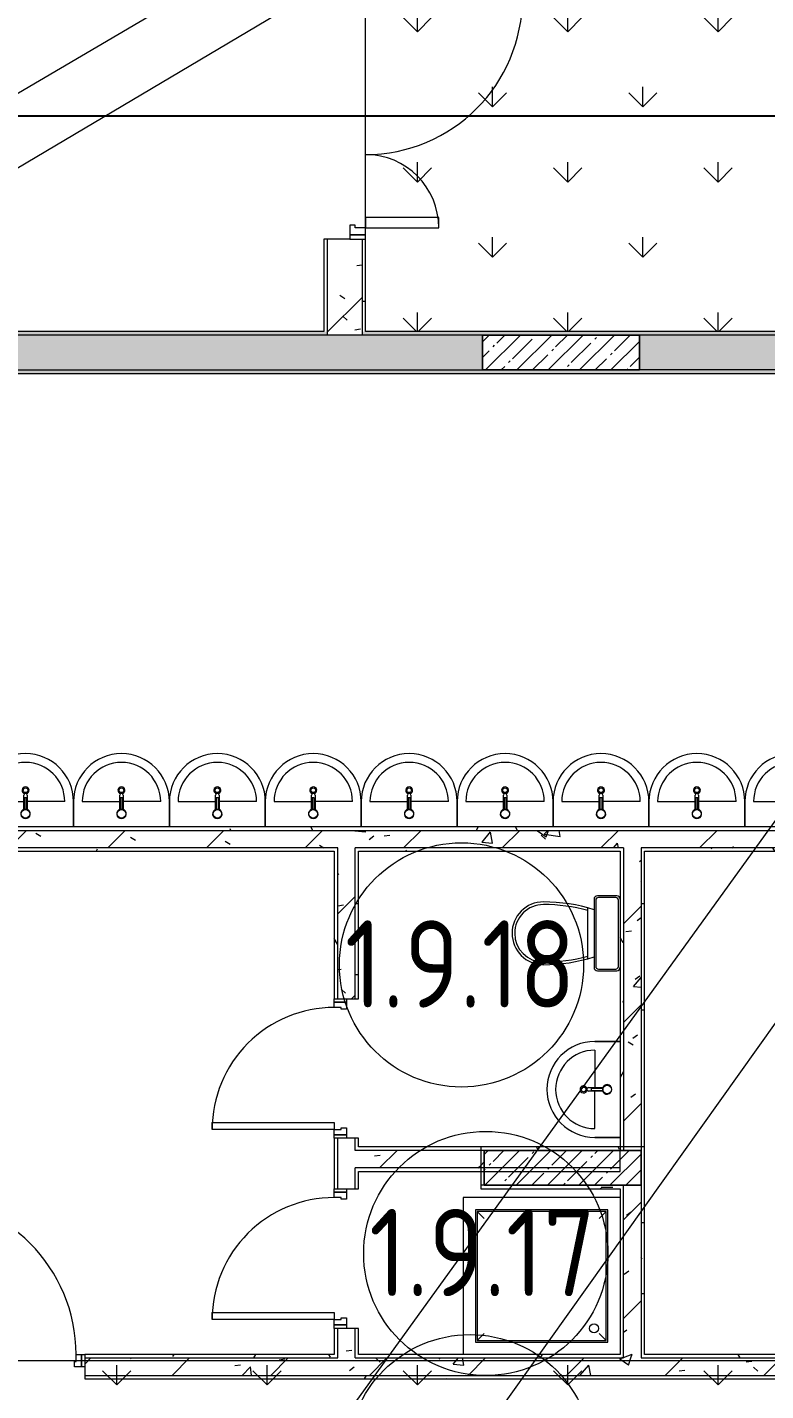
# Model space of a CAD drawing. Header units: millimetres. Extents: x -500089 to 1469082, y -290736 to 166440.
# Drawn here: x 1214633 to 1218868, y -61123 to -53306 of the extents above; entities that cross this region are included whole.
import ezdxf

# ---------------------------------------------------------------- set-up
doc = ezdxf.new("R2010")
doc.units = ezdxf.units.MM
for name, color, linetype, lineweight in [('Двери', 7, 'Continuous', 0), ('Марки помещений', 7, 'Continuous', 0), ('Несущие колонны', 7, 'Continuous', 0), ('Сантехника', 7, 'Continuous', 0), ('Стены несущие', 7, 'Continuous', 0), ('Стены отделка', 7, 'Continuous', 0), ('Стены штриховка', 7, 'Continuous', 0), ('экспертиза ДУ пояснения', 6, 'Continuous', 0), ('экспертиза условные обозначения', 1, 'Continuous', 0)]:
    doc.layers.add(name, color=color, linetype=linetype, lineweight=lineweight)
doc.styles.add('GOST Common_1', font='', dxfattribs={"width": 0.9, "height": 700})
doc.styles.get('GOST Common_1').set_extended_font_data('GOST Common')
pattern_1 = [(0, (1111853.59, -73570.49), (812.8, 203.2), [67.056, -542.544, 67.056, -542.544, -3251.2]), (0, (1111853.59, -73570.49), (812.8, 203.2), [-1219.2, 67.056, -1152.144, 67.056, -542.544, -1422.4]), (0, (1111853.59, -73570.49), (812.8, 203.2), [-3048, 67.056, -339.344, 67.056, -948.944]), (120, (1112158.39, -73468.89), (-582.37636, 602.30545), [67.056, -542.544, 67.056, -542.544, -3251.2]), (120, (1112158.39, -73468.89), (-582.37636, 602.30545), [-1219.2, 67.056, -1152.144, 67.056, -542.544, -1422.4]), (120, (1112158.39, -73468.89), (-582.37636, 602.30545), [-3048, 67.056, -339.344, 67.056, -948.944]), (240, (1112259.99, -73062.49), (-230.42364, -805.50545), [67.056, -542.544, 67.056, -542.544, -3251.2]), (240, (1112259.99, -73062.49), (-230.42364, -805.50545), [-1219.2, 67.056, -1152.144, 67.056, -542.544, -1422.4]), (240, (1112259.99, -73062.49), (-230.42364, -805.50545), [-3048, 67.056, -339.344, 67.056, -948.944])]
pattern_2 = [(45, (1111853.6, -73570.5), (-282.8427, 282.8427), [])]
pattern_3 = [(50, (1111853.6, -73570.5), (728.7365, -63.7558), [76.2, -838.2]), (355, (1111853.6, -73570.5), (-140.9716, 764.2276), [60.96, -670.56]), (100.451, (1111914.3, -73575.8), (587.77, 700.4668), [64.76, -712.36]), (46.184, (1111853.6, -73367.3), (1084.316, -168.171), [114.3, -1257.3]), (96.636, (1111943.9, -73381.3), (949.61, 989.71), [97.14, -1068.54]), (351.184, (1111853.6, -73367.3), (949.62, 989.701), [91.44, -1005.84]), (21, (1111955.2, -73418.1), (606.458, -409.0606), [76.2, -838.2]), (326, (1111955.2, -73418.1), (247.2083, 736.753), [60.96, -670.56]), (71.451, (1112005.7, -73452.2), (853.6683, 327.6855), [64.76, -712.36]), (37.5, (1111853.59, -73570.5), (12.3547, 338.2201), [33.528, -628.904, 33.528, -647.192, -673.1]), (37.5, (1111853.59, -73570.5), (12.3547, 338.2201), [-1343.152, 33.528, -639.572]), (7.5, (1111853.6, -73570.5), (267.2789, 400.7221), [33.528, -354.584, 33.528, -613.664, -256.54]), (7.5, (1111853.6, -73570.5), (267.2789, 400.7221), [-1035.304, 33.528, -223.012]), (327.5, (1111627.02, -73570.5), (542.3633, -22.91534), [33.528, -220.472, 33.528, -758.952, -1051.56]), (327.5, (1111627.02, -73570.5), (542.3633, -22.91534), [-1046.48, 33.528, -1018.032]), (317.5, (1111525.4, -73570.5), (592.517, 101.7071), [33.528, -296.672, 33.528, -492.76, -746.76]), (317.5, (1111525.4, -73570.5), (592.517, 101.7071), [-856.488, 33.528, -713.232])]
pattern_4 = [(45, (1111853.59, -73570.49), (-89.80256, 89.80256), []), (45, (1111943.39, -73570.49), (-89.80256, 89.80256), [158.75, -31.75, 13.411, -18.339])]
pattern_5 = [(90, (1077209.23, -303341.8), (-431.0523, 431.0523), [114.3, -747.8046]), (45, (1077209.2, -303341.8), (-431.0523, 431.0523), [114.3, -495.3]), (135, (1077209.2, -303341.8), (-431.0523, -431.0523), [114.3, -495.3])]

# ---------------------------------------------------------------- blocks, each defined once
blk = doc.blocks.new('ASVP_ДверьСтальная_2 полотна - Внутренняя 1320х2000h_полотна_ Г Пр _1200 в чистоте_-4240588-З Этаж 01')
at = {"layer": 'Двери', "lineweight": 18}
for p, q in [((-660, 1020), (-600, 1020)), ((-660, 120), (-660, 1020)), ((-600, 1020), (-600, 120)), ((660, 540), (600, 540)), ((600, 540), (600, 120)), ((660, 120), (660, 540)), ((-725, 120), (-700, 120)), ((-725, 30), (-725, 120)), ((-700, 120), (-660, 120)), ((-700, 30), (-700, 120)), ((-700, 120), (-700, 30)), ((-600, 120), (-660, 120)), ((-660, 120), (-660, 60)), ((600, 120), (660, 120)), ((700, 120), (660, 120)), ((660, 120), (660, 60)), ((700, 30), (700, 120)), ((725, 120), (700, 120)), ((700, 120), (700, 30)), ((725, 30), (725, 120)), ((-700, 30), (-725, 30)), ((-644, 30), (-700, 30)), ((-660, 60), (-644, 60)), ((-644, 60), (-644, 30)), ((660, 60), (644, 60)), ((644, 60), (644, 30)), ((644, 30), (700, 30)), ((700, 30), (725, 30))]:
    blk.add_line(p, q, dxfattribs=at)
at = {"layer": 'Двери'}
for centre, radius, start, end in [((-660, 120), 900, 360, 90), ((660, 120), 420, 90, 180)]:
    blk.add_arc(centre, radius, start, end, dxfattribs=at)
blk = doc.blocks.new('ASVP_2D_Раковина - Раковина 550х420-3413900-З Этаж 01')
at = {"layer": 'Сантехника'}
for p, q in [((-119.1, 170.6), (-119.1, 251.9)), ((-115.1, 236), (-115.1, 169.6)), ((-103.1, 236), (-115.1, 236)), ((-103.1, 169.6), (-103.1, 236)), ((-99.1, 251.9), (-99.1, 170.6)), ((-384.1, 215), (-384.1, 70)), ((-384.1, 70), (-384.1, 215)), ((-334.1, 215), (-119.1, 215)), ((115.9, 215), (-99.1, 215)), ((165.9, 70), (165.9, 215)), ((165.9, 215), (165.9, 70))]:
    blk.add_line(p, q, dxfattribs=at)
for centre, radius in [((-109.1, 280), 13.3), ((-109.1, 145), 24.5)]:
    blk.add_circle(centre, radius, dxfattribs=at)
for centre, radius, start, end in [((-109.1, 215), 275, 360, 180), ((-109.1, 215), 275, 360, 180), ((-109.1, 215), 225, 0, 180), ((-109.1, 280), 20, 284.14377, 255.85623), ((-109.1, 251.9), 10, 0, 180), ((-109.1, 145), 27.5, 102.60426, 77.39774), ((-109.1, 145), 25.3, 76.29328, 103.7089)]:
    blk.add_arc(centre, radius, start, end, dxfattribs=at)
blk = doc.blocks.new('ADSK_КолоннаЖБ_Прямоугольная - 200x900 мм-V328-З Этаж 01')
at = {"layer": 'Несущие колонны', "lineweight": 18}
for p, q in [((-450, 100), (450, 100)), ((-450, -100), (-450, 100)), ((450, 100), (450, -100)), ((450, -100), (-450, -100))]:
    blk.add_line(p, q, dxfattribs=at)
blk = doc.blocks.new('ASVP_ДверьДеревянная_1 полотно - Санузел 700х2000h_полотно_ Г Пр _650 в чистоте_-4213427-З Этаж 01')
at = {"layer": 'Двери', "lineweight": 18}
for p, q in [((-350, 770), (-310, 770)), ((-350, 70), (-350, 770)), ((-310, 770), (-310, 70)), ((-400, 70), (-380, 70)), ((-400, 0), (-400, 70)), ((-380, 0), (-400, 0)), ((-380, 70), (-350, 70)), ((-380, 0), (-380, 70)), ((-380, 70), (-380, 0)), ((-340, 0), (-380, 0)), ((-310, 70), (-350, 70)), ((-350, 70), (-350, 30)), ((-350, 30), (-340, 30)), ((-340, 30), (-340, 0)), ((340, 30), (350, 30)), ((340, 0), (340, 30)), ((380, 0), (340, 0)), ((350, 70), (380, 70)), ((350, 30), (350, 70)), ((380, 70), (380, 0)), ((380, 70), (400, 70)), ((380, 0), (380, 70)), ((400, 0), (380, 0)), ((400, 70), (400, 0))]:
    blk.add_line(p, q, dxfattribs=at)
at = {"layer": 'Двери'}
blk.add_arc((-350, 70), 700, 0, 90, dxfattribs=at)
blk = doc.blocks.new('ASVP_2D_Душевой поддон_Трап - Душевой поддон 900х900-3874417-З Этаж 01')
at = {"layer": 'Сантехника'}
for p, q in [((830, -70), (70, -70)), ((70, -70), (70, -830)), ((830, -830), (830, -70)), ((900, -900), (900, 0)), ((120, -120), (80, -80)), ((820, -80), (80, -80)), ((80, -80), (80, -820)), ((780, -120), (820, -80)), ((820, -820), (820, -80)), ((120, -780), (80, -820)), ((820, -820), (780, -780)), ((70, -830), (830, -830)), ((80, -820), (820, -820)), ((0, -900), (900, -900))]:
    blk.add_line(p, q, dxfattribs=at)
blk.add_circle((150, -150), 25, dxfattribs=at)
blk = doc.blocks.new('ASVP_2D_Унитаз_Слив - Унитаз для взрослых-3413901-З Этаж 01')
at = {"layer": 'Сантехника'}
for p, q in [((-254.8, 255), (36.7, 255)), ((-324.1, 200), (-324.1, 90)), ((-314.1, 195), (-314.1, 95)), ((85.9, 220), (-304.1, 220)), ((80.9, 210), (-299.1, 210)), ((95.9, 95), (95.9, 195)), ((105.9, 90), (105.9, 200)), ((-299.1, 80), (80.9, 80))]:
    blk.add_line(p, q, dxfattribs=at)
for centre, radius, start, end in [((-109.1, 510), 180, 90, 180), ((-109.1, 510), 165, 90, 180), ((-109.1, 510), 180, 0, 90), ((-109.1, 510), 165, 0, 90), ((676.9, 510), 966, 180, 197.47018), ((691.9, 510), 966, 180, 195.30619), ((-910.1, 510), 966, 344.69381, 0), ((-895.1, 510), 966, 342.52982, 0), ((-304.1, 200), 20, 90, 180), ((-299.1, 195), 15, 90, 180), ((80.9, 195), 15, 360, 90), ((85.9, 200), 20, 360, 90), ((-304.1, 90), 20, 180, 270), ((-299.1, 95), 15, 180, 270), ((80.9, 95), 15, 270, 0), ((85.9, 90), 20, 270, 360)]:
    blk.add_arc(centre, radius, start, end, dxfattribs=at)
blk = doc.blocks.new('ASVP_ДверьДеревянная_1 полотно - Входная_внутр_ 900х2000h_полотно_ Г Пр _850 в чистоте_-4213410-З Этаж 01')
at = {"layer": 'Двери', "lineweight": 18}
for p, q in [((-450, 970), (-410, 970)), ((-450, 70), (-450, 970)), ((-410, 970), (-410, 70)), ((-500, 70), (-480, 70)), ((-500, 0), (-500, 70)), ((-480, 0), (-500, 0)), ((-480, 70), (-450, 70)), ((-480, 0), (-480, 70)), ((-480, 70), (-480, 0)), ((-440, 0), (-480, 0)), ((-410, 70), (-450, 70)), ((-450, 70), (-450, 30)), ((-450, 30), (-440, 30)), ((-440, 30), (-440, 0)), ((440, 30), (450, 30)), ((440, 0), (440, 30)), ((480, 0), (440, 0)), ((450, 70), (480, 70)), ((450, 30), (450, 70)), ((480, 70), (480, 0)), ((480, 70), (500, 70)), ((480, 0), (480, 70)), ((500, 0), (480, 0)), ((500, 70), (500, 0))]:
    blk.add_line(p, q, dxfattribs=at)
at = {"layer": 'Двери'}
blk.add_arc((-450, 70), 900, 0, 90, dxfattribs=at)
blk = doc.blocks.new('ASVP_Марка_Помещение_ОдноЗначение - Номер-684784-З Этаж 01')
at = {"layer": 'Марки помещений'}
blk.add_circle((0, 0), 3.5, dxfattribs=at)

msp = doc.modelspace()

# ---------------------------------------------------------------- hatches: boundary and pattern name
at = {"layer": 'Несущие колонны'}
h = msp.add_hatch(dxfattribs=at)
h.set_pattern_fill('FP_35', color=256, style=0, pattern_type=2)
h.set_pattern_definition(pattern_4)
h.paths.add_polyline_path([(1217243.586, -55270.488), (1218143.586, -55270.488), (1218143.586, -55070.488), (1217243.586, -55070.488)], flags=0)
h = msp.add_hatch(dxfattribs=at)
h.set_pattern_fill('FP_35', color=256, style=0, pattern_type=2)
h.set_pattern_definition(pattern_4)
h.paths.add_polyline_path([(1217253.586, -59945.488), (1218153.586, -59945.488), (1218153.586, -59745.488), (1217253.586, -59745.488), (1217253.586, -59885.445)], flags=0)
at = {"layer": 'Стены штриховка'}
h = msp.add_hatch(dxfattribs=at)
h.set_pattern_fill('FP_174', color=256, style=0, pattern_type=2)
h.set_pattern_definition(pattern_1)
h.paths.add_polyline_path([(1216333.586, -55050.488), (1216353.586, -55050.378), (1216353.586, -54520.488), (1216333.586, -54520.488)], flags=0)
h.paths.add_polyline_path([(1216333.586, -53070.488), (1216353.586, -53070.488), (1216353.586, -52950.488), (1216333.586, -52950.488), (1216333.586, -52970.488)], flags=0)
h = msp.add_hatch(dxfattribs=at)
h.set_pattern_fill('FP_201', color=256, style=0, pattern_type=2)
h.set_pattern_definition(pattern_2)
h.paths.add_polyline_path([(1216353.586, -55070.488), (1216553.586, -55070.488), (1216553.586, -54520.488), (1216353.586, -54520.488), (1216353.586, -55050.488)], flags=0)
h = msp.add_hatch(dxfattribs=at)
h.set_pattern_fill('FP_31', color=256, style=0, pattern_type=2)
h.set_pattern_definition(pattern_3)
h.paths.add_polyline_path([(1216353.586, -55070.488), (1216553.586, -55070.488), (1216553.586, -54520.488), (1216353.586, -54520.488), (1216353.586, -55050.488)], flags=0)
h = msp.add_hatch(dxfattribs=at)
h.set_pattern_fill('FP_174', color=256, style=0, pattern_type=2)
h.set_pattern_definition(pattern_1)
h.paths.add_polyline_path([(1216553.586, -55050.488), (1216573.586, -55050.488), (1216573.586, -54520.488), (1216553.586, -54520.488), (1216553.586, -55049.891)], flags=0)
h = msp.add_hatch(dxfattribs=at)
h.set_pattern_fill('FP_31', color=256, style=0, pattern_type=2)
h.set_pattern_definition(pattern_3)
h.paths.add_polyline_path([(1212723.585, -55270.488), (1217243.586, -55270.488), (1217243.586, -55070.488), (1212703.585, -55070.488), (1212703.585, -55270.488)], flags=0)
h.paths.add_polyline_path([(1221713.586, -55270.488), (1221913.586, -55270.488), (1221913.586, -55070.488), (1221593.586, -55070.488), (1221593.586, -55270.488)], flags=0)
h.paths.add_polyline_path([(1219066.31, -55270.488), (1220143.586, -55270.488), (1220143.586, -55070.488), (1218143.586, -55070.488), (1218143.586, -55270.488)], flags=0)
h.paths.add_polyline_path([(1205722.73, -55270.488), (1206253.585, -55270.488), (1206253.585, -55070.488), (1200653.585, -55070.488), (1200653.585, -55270.488), (1201274.871, -55270.488)], flags=0)
h.paths.add_polyline_path([(1194253.585, -55270.488), (1194253.585, -55070.488), (1188653.585, -55072.754), (1188653.585, -55270.488), (1194233.585, -55270.488)], flags=0)
h.paths.add_polyline_path([(1206673.585, -55270.488), (1212303.585, -55270.084), (1212303.585, -55070.488), (1206653.585, -55070.488), (1206653.585, -55270.488)], flags=0)
h.paths.add_polyline_path([(1184703.585, -55270.488), (1188253.585, -55269.968), (1188253.585, -55070.488), (1184703.585, -55070.488)], flags=0)
h.paths.add_polyline_path([(1197910.422, -55270.488), (1200253.585, -55270.488), (1200253.585, -55070.488), (1194653.585, -55071.327), (1194653.585, -55270.488), (1196827.011, -55270.488)], flags=0)
h = msp.add_hatch(dxfattribs=at)
h.set_pattern_fill('FP_174', color=256, style=0, pattern_type=2)
h.set_pattern_definition(pattern_1)
h.paths.add_polyline_path([(1217253.586, -55070.488), (1220143.586, -55070.488), (1220143.586, -55050.488), (1216553.586, -55050.488), (1216553.586, -55070.488), (1217243.586, -55070.488)], flags=0)
h.paths.add_polyline_path([(1221913.586, -55070.488), (1221933.586, -55070.488), (1221933.586, -55050.488), (1221593.586, -55050.488), (1221593.586, -55070.488), (1221713.586, -55070.488)], flags=0)
h.paths.add_polyline_path([(1216353.586, -55070.488), (1216353.586, -55050.488), (1184723.585, -55050.488), (1184723.585, -55070.488), (1216333.586, -55070.488)], flags=0)
h = msp.add_hatch(dxfattribs=at)
h.set_pattern_fill('FP_174', color=256, style=0, pattern_type=2)
h.set_pattern_definition(pattern_1)
h.paths.add_polyline_path([(1216842.38, -55290.488), (1220143.586, -55290.488), (1220143.586, -55270.488), (1212723.585, -55270.488), (1212725.585, -55290.488), (1216353.586, -55290.488)], flags=0)
h.paths.add_polyline_path([(1221713.586, -55290.488), (1221713.586, -55270.488), (1221593.586, -55270.488), (1221593.586, -55290.488), (1221693.586, -55290.488)], flags=0)
h.paths.add_polyline_path([(1206673.585, -55290.488), (1210273.586, -55290.488), (1210271.545, -55270.488), (1206673.585, -55270.488)], flags=0)
h.paths.add_polyline_path([(1205722.73, -55290.488), (1206233.585, -55290.488), (1206233.585, -55270.488), (1200673.585, -55270.488), (1200673.585, -55290.488), (1201274.871, -55290.488)], flags=0)
h.paths.add_polyline_path([(1211060.586, -55290.488), (1211173.586, -55290.488), (1211173.586, -55270.488), (1210373.586, -55270.488), (1210373.586, -55290.488), (1210393.586, -55290.488)], flags=0)
h.paths.add_polyline_path([(1211273.586, -55290.488), (1212283.585, -55290.488), (1212283.585, -55270.488), (1211273.586, -55270.488)], flags=0)
h.paths.add_polyline_path([(1194673.585, -55290.488), (1200233.585, -55290.488), (1200233.585, -55270.488), (1194673.585, -55270.488)], flags=0)
h.paths.add_polyline_path([(1194233.585, -55290.488), (1194233.585, -55270.488), (1188673.585, -55270.488), (1188675.585, -55290.488), (1192379.151, -55290.488)], flags=0)
h.paths.add_polyline_path([(1188233.585, -55290.488), (1188233.585, -55270.488), (1187443.585, -55270.488), (1187443.585, -55290.488), (1187931.291, -55290.488)], flags=0)
h.paths.add_polyline_path([(1187323.585, -55290.488), (1187343.585, -55290.488), (1187343.585, -55270.488), (1184703.585, -55270.488), (1184703.585, -55290.488), (1185707.361, -55290.488)], flags=0)
h = msp.add_hatch(dxfattribs=at)
h.set_pattern_fill('FP_201', color=256, style=0, pattern_type=2)
h.set_pattern_definition(pattern_2)
h.paths.add_polyline_path([(1216842.38, -58010.488), (1221713.586, -58010.374), (1221713.586, -57910.488), (1210373.586, -57910.488), (1210373.586, -58010.488), (1216513.586, -58010.488)], flags=0)
h = msp.add_hatch(dxfattribs=at)
h.set_pattern_fill('FP_31', color=256, style=0, pattern_type=2)
h.set_pattern_definition(pattern_3)
h.paths.add_polyline_path([(1216842.38, -58010.488), (1221713.586, -58010.374), (1221713.586, -57910.488), (1210373.586, -57910.488), (1210373.586, -58010.488), (1216513.586, -58010.488)], flags=0)
h = msp.add_hatch(dxfattribs=at)
h.set_pattern_fill('FP_174', color=256, style=0, pattern_type=2)
h.set_pattern_definition(pattern_1)
h.paths.add_polyline_path([(1216842.38, -57910.488), (1221693.586, -57910.488), (1221693.586, -57890.488), (1210393.586, -57890.488), (1210393.586, -57910.488), (1216513.586, -57910.488)], flags=0)
h = msp.add_hatch(dxfattribs=at)
h.set_pattern_fill('FP_174', color=256, style=0, pattern_type=2)
h.set_pattern_definition(pattern_1)
h.paths.add_polyline_path([(1216842.38, -58030.488), (1218053.586, -58030.488), (1218053.586, -58010.488), (1216513.586, -58010.488), (1216513.586, -58030.488), (1216533.586, -58030.488)], flags=0)
h.paths.add_polyline_path([(1212394.52, -58030.488), (1216413.586, -58030.488), (1216413.586, -58010.488), (1210393.586, -58010.488), (1210393.586, -58030.488)], flags=0)
h.paths.add_polyline_path([(1221693.586, -58030.488), (1221693.586, -58010.488), (1218153.586, -58010.488), (1218153.586, -58030.488), (1221290.221, -58030.488)], flags=0)
h = msp.add_hatch(dxfattribs=at)
h.set_pattern_fill('FP_174', color=256, style=0, pattern_type=2)
h.set_pattern_definition(pattern_1)
h.paths.add_polyline_path([(1216393.586, -60915.488), (1216413.586, -60915.488), (1216413.586, -60765.488), (1216393.586, -60765.488)], flags=0)
h.paths.add_polyline_path([(1216393.586, -59965.488), (1216413.586, -59965.488), (1216413.586, -59675.488), (1216393.586, -59675.488), (1216393.586, -59885.445)], flags=0)
h.paths.add_polyline_path([(1216413.586, -58875.488), (1216413.586, -58030.488), (1216393.586, -58030.488), (1216393.586, -58875.488)], flags=0)
h = msp.add_hatch(dxfattribs=at)
h.set_pattern_fill('FP_201', color=256, style=0, pattern_type=2)
h.set_pattern_definition(pattern_2)
h.paths.add_polyline_path([(1216413.586, -60935.488), (1216513.586, -60935.488), (1216513.586, -60765.488), (1216413.586, -60765.488), (1216413.586, -60915.488)], flags=0)
h.paths.add_polyline_path([(1216513.586, -59965.488), (1216513.586, -59675.488), (1216413.586, -59675.488), (1216413.586, -59965.488), (1216463.586, -59965.488)], flags=0)
h.paths.add_polyline_path([(1216463.586, -58875.488), (1216513.586, -58875.488), (1216513.586, -58010.488), (1216413.586, -58010.488), (1216413.586, -58875.488)], flags=0)
h = msp.add_hatch(dxfattribs=at)
h.set_pattern_fill('FP_31', color=256, style=0, pattern_type=2)
h.set_pattern_definition(pattern_3)
h.paths.add_polyline_path([(1216413.586, -60935.488), (1216513.586, -60935.488), (1216513.586, -60765.488), (1216413.586, -60765.488), (1216413.586, -60915.488)], flags=0)
h.paths.add_polyline_path([(1216513.586, -59965.488), (1216513.586, -59675.488), (1216413.586, -59675.488), (1216413.586, -59965.488), (1216463.586, -59965.488)], flags=0)
h.paths.add_polyline_path([(1216463.586, -58875.488), (1216513.586, -58875.488), (1216513.586, -58010.488), (1216413.586, -58010.488), (1216413.586, -58875.488)], flags=0)
h = msp.add_hatch(dxfattribs=at)
h.set_pattern_fill('FP_174', color=256, style=0, pattern_type=2)
h.set_pattern_definition(pattern_1)
h.paths.add_polyline_path([(1216533.586, -60915.488), (1216533.586, -60765.488), (1216513.586, -60765.488), (1216513.586, -60915.488)], flags=0)
h.paths.add_polyline_path([(1216513.586, -59965.488), (1216533.586, -59965.488), (1216533.586, -59845.488), (1216513.586, -59845.488), (1216513.586, -59885.445)], flags=0)
h.paths.add_polyline_path([(1216533.586, -59745.488), (1216533.586, -59675.488), (1216513.586, -59675.488), (1216513.586, -59745.488)], flags=0)
h.paths.add_polyline_path([(1216533.586, -58875.488), (1216533.586, -58030.488), (1216513.586, -58030.488), (1216513.586, -58875.488)], flags=0)
h = msp.add_hatch(dxfattribs=at)
h.set_pattern_fill('FP_174', color=256, style=0, pattern_type=2)
h.set_pattern_definition(pattern_1)
h.paths.add_polyline_path([(1218053.586, -59725.488), (1218053.586, -58030.488), (1218033.586, -58030.488), (1218033.586, -59725.488)], flags=0)
h = msp.add_hatch(dxfattribs=at)
h.set_pattern_fill('FP_201', color=256, style=0, pattern_type=2)
h.set_pattern_definition(pattern_2)
h.paths.add_polyline_path([(1218053.586, -59725.488), (1218153.586, -59725.488), (1218153.586, -58010.488), (1218053.586, -58010.488), (1218053.586, -58446.7)], flags=0)
h = msp.add_hatch(dxfattribs=at)
h.set_pattern_fill('FP_31', color=256, style=0, pattern_type=2)
h.set_pattern_definition(pattern_3)
h.paths.add_polyline_path([(1218053.586, -59725.488), (1218153.586, -59725.488), (1218153.586, -58010.488), (1218053.586, -58010.488), (1218053.586, -58446.7)], flags=0)
h = msp.add_hatch(dxfattribs=at)
h.set_pattern_fill('FP_174', color=256, style=0, pattern_type=2)
h.set_pattern_definition(pattern_1)
h.paths.add_polyline_path([(1218153.586, -59725.488), (1218173.586, -59725.488), (1218173.586, -58030.488), (1218153.586, -58030.488), (1218153.586, -58446.7)], flags=0)
h = msp.add_hatch(dxfattribs=at)
h.set_pattern_fill('FP_174', color=256, style=0, pattern_type=2)
h.set_pattern_definition(pattern_1)
h.paths.add_polyline_path([(1216533.586, -59745.488), (1218033.586, -59745.488), (1218033.586, -59725.488), (1216533.586, -59725.488)], flags=0)
h = msp.add_hatch(dxfattribs=at)
h.set_pattern_fill('FP_201', color=256, style=0, pattern_type=2)
h.set_pattern_definition(pattern_2)
h.paths.add_polyline_path([(1218053.586, -60935.488), (1218153.586, -60935.488), (1218153.586, -59945.488), (1218053.586, -59945.488), (1218053.586, -60931.373)], flags=0)
h.paths.add_polyline_path([(1218144.495, -59745.488), (1218153.586, -59745.488), (1218153.586, -59725.488), (1218053.586, -59725.488), (1218053.586, -59745.488)], flags=0)
h = msp.add_hatch(dxfattribs=at)
h.set_pattern_fill('FP_31', color=256, style=0, pattern_type=2)
h.set_pattern_definition(pattern_3)
h.paths.add_polyline_path([(1218053.586, -60935.488), (1218153.586, -60935.488), (1218153.586, -59945.488), (1218053.586, -59945.488), (1218053.586, -60931.373)], flags=0)
h.paths.add_polyline_path([(1218144.495, -59745.488), (1218153.586, -59745.488), (1218153.586, -59725.488), (1218053.586, -59725.488), (1218053.586, -59745.488)], flags=0)
h = msp.add_hatch(dxfattribs=at)
h.set_pattern_fill('FP_174', color=256, style=0, pattern_type=2)
h.set_pattern_definition(pattern_1)
h.paths.add_polyline_path([(1218153.586, -60915.488), (1218173.586, -60915.488), (1218173.586, -59725.488), (1218153.586, -59725.488), (1218153.586, -59945.488)], flags=0)
h = msp.add_hatch(dxfattribs=at)
h.set_pattern_fill('FP_201', color=256, style=0, pattern_type=2)
h.set_pattern_definition(pattern_2)
h.paths.add_polyline_path([(1217233.586, -59845.488), (1217233.586, -59745.488), (1216513.586, -59745.488), (1216513.586, -59845.488), (1216842.38, -59845.488)], flags=0)
h = msp.add_hatch(dxfattribs=at)
h.set_pattern_fill('FP_31', color=256, style=0, pattern_type=2)
h.set_pattern_definition(pattern_3)
h.paths.add_polyline_path([(1217233.586, -59845.488), (1217233.586, -59745.488), (1216513.586, -59745.488), (1216513.586, -59845.488), (1216842.38, -59845.488)], flags=0)
h = msp.add_hatch(dxfattribs=at)
h.set_pattern_fill('FP_201', color=256, style=0, pattern_type=2)
h.set_pattern_definition(pattern_2)
h.paths.add_polyline_path([(1217233.586, -59945.488), (1217253.586, -59945.488), (1217253.586, -59745.488), (1217233.586, -59745.488), (1217233.586, -59885.445)], flags=0)
h = msp.add_hatch(dxfattribs=at)
h.set_pattern_fill('FP_174', color=256, style=0, pattern_type=2)
h.set_pattern_definition(pattern_1)
h.paths.add_polyline_path([(1218033.586, -59965.488), (1218033.586, -59945.488), (1217233.586, -59945.488), (1217233.586, -59965.488), (1217253.586, -59965.488)], flags=0)
h = msp.add_hatch(dxfattribs=at)
h.set_pattern_fill('FP_201', color=256, style=0, pattern_type=2)
h.set_pattern_definition(pattern_2)
h.paths.add_polyline_path([(1213963.585, -61035.488), (1213963.585, -60935.488), (1213753.585, -60935.488), (1213753.585, -61035.488), (1213773.585, -61035.488)], flags=0)
h.paths.add_polyline_path([(1221767.834, -61035.488), (1221953.586, -61034.345), (1221953.586, -60935.488), (1221583.586, -60935.488), (1221583.586, -61035.488)], flags=0)
h.paths.add_polyline_path([(1214963.585, -61035.488), (1220583.586, -61035.488), (1220583.586, -60935.488), (1214963.585, -60935.488), (1214963.585, -61015.209)], flags=0)
h = msp.add_hatch(dxfattribs=at)
h.set_pattern_fill('FP_31', color=256, style=0, pattern_type=2)
h.set_pattern_definition(pattern_3)
h.paths.add_polyline_path([(1213963.585, -61035.488), (1213963.585, -60935.488), (1213753.585, -60935.488), (1213753.585, -61035.488), (1213773.585, -61035.488)], flags=0)
h.paths.add_polyline_path([(1221767.834, -61035.488), (1221953.586, -61034.345), (1221953.586, -60935.488), (1221583.586, -60935.488), (1221583.586, -61035.488)], flags=0)
h.paths.add_polyline_path([(1214963.585, -61035.488), (1220583.586, -61035.488), (1220583.586, -60935.488), (1214963.585, -60935.488), (1214963.585, -61015.209)], flags=0)
h = msp.add_hatch(dxfattribs=at)
h.set_pattern_fill('FP_174', color=256, style=0, pattern_type=2)
h.set_pattern_definition(pattern_1)
h.paths.add_polyline_path([(1221583.586, -60935.488), (1221933.586, -60935.488), (1221933.586, -60915.488), (1221583.586, -60915.488)], flags=0)
h.paths.add_polyline_path([(1213773.585, -60935.488), (1213963.585, -60935.488), (1213963.585, -60915.488), (1213773.585, -60915.488)], flags=0)
h.paths.add_polyline_path([(1216413.586, -60935.488), (1216413.586, -60915.488), (1214963.585, -60915.488), (1214963.585, -60935.488), (1216393.586, -60935.488)], flags=0)
h.paths.add_polyline_path([(1220583.586, -60935.488), (1220583.586, -60915.488), (1218153.586, -60915.488), (1218155.648, -60935.488), (1219391.637, -60935.488)], flags=0)
h.paths.add_polyline_path([(1216513.586, -60935.488), (1218053.586, -60935.488), (1218053.586, -60915.488), (1216513.586, -60915.488)], flags=0)
h = msp.add_hatch(dxfattribs=at)
h.set_pattern_fill('FP_174', color=256, style=0, pattern_type=2)
h.set_pattern_definition(pattern_1)
h.paths.add_polyline_path([(1221583.586, -61055.488), (1221933.586, -61055.488), (1221933.586, -61035.488), (1221583.586, -61035.488)], flags=0)
h.paths.add_polyline_path([(1213963.585, -61055.488), (1213963.585, -61035.488), (1213773.585, -61035.488), (1213773.585, -61055.488)], flags=0)
h.paths.add_polyline_path([(1216513.586, -61055.488), (1220583.586, -61055.488), (1220583.586, -61035.488), (1214963.585, -61035.488), (1214963.585, -61055.488), (1216413.586, -61055.488)], flags=0)
at = {"layer": 'экспертиза условные обозначения'}
h = msp.add_hatch(dxfattribs=at)
h.set_pattern_fill('GRASS', color=6, scale=24)
h.set_pattern_definition(pattern_5)
h.paths.add_polyline_path([(1216573.586, -55050.488), (1216573.586, -53090.488), (1222173.586, -53090.488), (1222173.586, -50670.488), (1229303.585, -50670.488), (1229303.585, -52950.488), (1228603.586, -52950.488), (1228603.586, -53090.488), (1230893.585, -53090.488), (1242953.585, -53090.488), (1242933.585, -57120.488), (1237273.585, -57100.488), (1224273.586, -57100.488), (1224273.586, -55050.488)])
h = msp.add_hatch(dxfattribs=at)
h.set_pattern_fill('GRASS', color=3, scale=24)
h.set_pattern_definition(pattern_5)
h.paths.add_polyline_path([(1208243.586, -68840.488), (1208243.586, -67630.488), (1213863.585, -67630.488), (1213863.585, -60950.488), (1221933.586, -60950.488), (1221933.586, -66560.488), (1220723.586, -66614.523), (1220723.586, -62160.488), (1215073.585, -62160.488), (1215073.585, -67630.488), (1216983.586, -67630.488), (1216983.586, -69315.488), (1220833.586, -69315.488), (1220833.586, -70525.488), (1215723.586, -70525.488), (1215723.586, -68840.488)])

# ---------------------------------------------------------------- linework, layer by layer
at = {"color": 4}
msp.add_lwpolyline([(1209139.389, -53813.488), (1222945.389, -53813.488), (1222945.389, -69799.488), (1209139.389, -69799.488)], close=True, dxfattribs=at)
at = {"layer": 'Несущие колонны'}
for p, q in [((1218143.586, -55070.488), (1217243.586, -55070.488)), ((1217243.586, -55070.488), (1217243.586, -55270.488)), ((1218143.586, -55270.488), (1218143.586, -55070.488)), ((1217243.586, -55270.488), (1218143.586, -55270.488)), ((1218153.586, -59745.488), (1217253.586, -59745.488)), ((1217253.586, -59745.488), (1217253.586, -59945.488)), ((1218153.586, -59945.488), (1218153.586, -59745.488)), ((1217253.586, -59945.488), (1218153.586, -59945.488))]:
    msp.add_line(p, q, dxfattribs=at)
at = {"layer": 'Стены несущие'}
for p, q in [((1216483.586, -54520.488), (1216353.586, -54520.488)), ((1216353.586, -54520.488), (1216353.586, -55070.488)), ((1216553.586, -54520.488), (1216553.586, -55070.488)), ((1216353.586, -55070.488), (1212703.585, -55070.488)), ((1217243.586, -55070.488), (1216553.586, -55070.488)), ((1220143.586, -55070.488), (1218143.586, -55070.488)), ((1212703.585, -55270.488), (1217243.586, -55270.488)), ((1220143.586, -55270.488), (1218143.586, -55270.488)), ((1210373.586, -57910.488), (1221713.586, -57910.488)), ((1216413.586, -58010.488), (1210373.586, -58010.488)), ((1216413.586, -58875.488), (1216413.586, -58010.488)), ((1218053.586, -58010.488), (1216513.586, -58010.488)), ((1216513.586, -58875.488), (1216513.586, -58010.488)), ((1218053.586, -58010.488), (1218053.586, -59745.488)), ((1224153.586, -58010.488), (1218153.586, -58010.488)), ((1218153.586, -58010.488), (1218153.586, -60935.488)), ((1216463.586, -58875.488), (1216513.586, -58875.488)), ((1216413.586, -59965.488), (1216413.586, -59675.488)), ((1216513.586, -59675.488), (1216463.586, -59675.488)), ((1216513.586, -59745.488), (1216513.586, -59675.488)), ((1218153.586, -59725.488), (1218053.586, -59725.488)), ((1218053.586, -59745.488), (1216513.586, -59745.488)), ((1217233.586, -59745.488), (1217233.586, -59945.488)), ((1218033.586, -59845.488), (1218033.586, -59745.488)), ((1216513.586, -59965.488), (1216513.586, -59845.488)), ((1218033.586, -59845.488), (1216513.586, -59845.488)), ((1218053.586, -59945.488), (1217233.586, -59945.488)), ((1218053.586, -60935.488), (1218053.586, -59945.488)), ((1216463.586, -59965.488), (1216513.586, -59965.488)), ((1216413.586, -60935.488), (1216413.586, -60765.488)), ((1216513.586, -60765.488), (1216463.586, -60765.488)), ((1216513.586, -60935.488), (1216513.586, -60765.488)), ((1214963.585, -60935.488), (1216413.586, -60935.488)), ((1216513.586, -60935.488), (1218053.586, -60935.488)), ((1218153.586, -60935.488), (1220583.586, -60935.488)), ((1214963.585, -60985.488), (1214963.585, -61035.488)), ((1214963.585, -61035.488), (1220583.586, -61035.488))]:
    msp.add_line(p, q, dxfattribs=at)
at = {"layer": 'Стены отделка'}
for p, q in [((1216353.586, -54520.488), (1216333.586, -54520.488)), ((1216333.586, -54520.488), (1216333.586, -55050.488)), ((1216573.586, -55050.488), (1216573.586, -54520.488)), ((1216333.586, -55050.488), (1184723.585, -55050.488)), ((1220143.586, -55050.488), (1216573.586, -55050.488)), ((1212723.585, -55290.488), (1220143.586, -55290.488)), ((1221693.586, -57890.488), (1210393.586, -57890.488)), ((1210393.586, -58030.488), (1216393.586, -58030.488)), ((1216393.586, -58030.488), (1216393.586, -58875.488)), ((1216533.586, -58030.488), (1218033.586, -58030.488)), ((1216533.586, -58875.488), (1216533.586, -58030.488)), ((1218033.586, -58030.488), (1218033.586, -59745.488)), ((1218173.586, -58030.488), (1224133.586, -58030.488)), ((1218173.586, -60915.488), (1218173.586, -58030.488)), ((1216513.586, -58875.488), (1216533.586, -58875.488)), ((1216393.586, -59675.488), (1216393.586, -59965.488)), ((1216533.586, -59675.488), (1216513.586, -59675.488)), ((1216533.586, -59725.488), (1216533.586, -59675.488)), ((1218053.586, -59725.488), (1216533.586, -59725.488)), ((1217233.586, -59725.488), (1217233.586, -59745.488)), ((1218173.586, -59725.488), (1218153.586, -59725.488)), ((1216533.586, -59965.488), (1216533.586, -59865.488)), ((1216533.586, -59865.488), (1218033.586, -59865.488)), ((1218033.586, -59865.488), (1218033.586, -59845.488)), ((1217233.586, -59945.488), (1217233.586, -59965.488)), ((1216513.586, -59965.488), (1216533.586, -59965.488)), ((1217233.586, -59965.488), (1218033.586, -59965.488)), ((1218033.586, -59965.488), (1218033.586, -60915.488)), ((1216393.586, -60765.488), (1216393.586, -60915.488)), ((1216533.586, -60765.488), (1216513.586, -60765.488)), ((1216533.586, -60915.488), (1216533.586, -60765.488)), ((1216393.586, -60915.488), (1214963.585, -60915.488)), ((1218033.586, -60915.488), (1216533.586, -60915.488)), ((1220583.586, -60915.488), (1218173.586, -60915.488)), ((1214963.585, -61035.488), (1214963.585, -61055.488)), ((1214963.585, -61055.488), (1220583.586, -61055.488))]:
    msp.add_line(p, q, dxfattribs=at)
at = {"layer": 'Стены штриховка'}
for p, q in [((1216553.586, -55070.488), (1216353.586, -55070.488)), ((1217243.586, -55070.488), (1218143.586, -55070.488)), ((1217243.586, -55270.488), (1217243.586, -55070.488)), ((1218143.586, -55070.488), (1218143.586, -55270.488)), ((1218143.586, -55270.488), (1217243.586, -55270.488))]:
    msp.add_line(p, q, dxfattribs=at)
at = {"layer": 'экспертиза ДУ пояснения'}
for p, q in [((1213897.789, -64817.236), (1283545.83, 31674.308)), ((1283545.83, 31674.308), (1214821.592, -64769.152)), ((1195835.256, -64723.635), (1326541.241, 12257.695)), ((1326541.241, 12257.695), (1196759.059, -64675.551))]:
    msp.add_line(p, q, dxfattribs=at)
at = {"layer": 'экспертиза условные обозначения', "color": 6}
msp.add_lwpolyline([(1216573.586, -55050.488), (1216573.586, -53090.488), (1222173.586, -53090.488), (1222173.586, -50670.488), (1229303.585, -50670.488), (1229303.585, -50670.488), (1229303.585, -50670.488), (1229303.585, -50670.488), (1229303.585, -50670.488), (1229303.585, -50670.488), (1229303.585, -50670.488), (1229303.585, -52950.488), (1228603.586, -52950.488), (1228603.586, -53090.488), (1230893.585, -53090.488), (1242953.585, -53090.488), (1242933.585, -57120.488), (1237273.585, -57100.488), (1237273.585, -57100.488), (1224273.586, -57100.488), (1224273.586, -55050.488), (1216573.586, -55050.488)], dxfattribs=at)
at = {"layer": 'экспертиза условные обозначения', "color": 3}
msp.add_lwpolyline([(1208243.586, -68840.488), (1208243.586, -67630.488), (1213863.585, -67630.488), (1213863.585, -60950.488), (1221933.586, -60950.488), (1221933.586, -66560.488), (1220723.586, -66614.523), (1220723.586, -62160.488), (1215073.585, -62160.488), (1215073.585, -67630.488), (1216983.586, -67630.488), (1216983.586, -69315.488), (1220833.586, -69315.488), (1220833.586, -70525.488), (1215723.586, -70525.488), (1215723.586, -68840.488), (1208243.586, -68840.488)], dxfattribs=at)

# ---------------------------------------------------------------- block references
at = {"layer": 'Двери'}
for name, p, rotation in [('ASVP_ДверьСтальная_2 полотна - Внутренняя 1320х2000h_полотна_ Г Пр _1200 в чистоте_-4240588-З Этаж 01', (1216453.586, -53795.488), 269.9999999999999), ('ASVP_ДверьДеревянная_1 полотно - Санузел 700х2000h_полотно_ Г Пр _650 в чистоте_-4213427-З Этаж 01', (1216463.586, -59275.488), 89.99999999999986), ('ASVP_ДверьДеревянная_1 полотно - Санузел 700х2000h_полотно_ Г Пр _650 в чистоте_-4213427-З Этаж 01', (1216463.586, -60365.488), 89.99999999999986)]:
    msp.add_blockref(name, p, dxfattribs=dict(at, rotation=rotation))
msp.add_blockref('ASVP_ДверьДеревянная_1 полотно - Входная_внутр_ 900х2000h_полотно_ Г Пр _850 в чистоте_-4213410-З Этаж 01', (1214463.585, -60985.488), dxfattribs=at)
at = {"layer": 'Марки помещений', "xscale": 199.9999999999999, "yscale": 199.9999999999999, "zscale": 199.9999999999999}
for p in [(1217123.561, -58681.822), (1217262.803, -60336.335), (1217172.649, -61501.178)]:
    msp.add_blockref('ASVP_Марка_Помещение_ОдноЗначение - Номер-684784-З Этаж 01', p, dxfattribs=at)
at = {"layer": 'Несущие колонны'}
for p in [(1217693.586, -55170.488), (1217703.586, -59845.488)]:
    msp.add_blockref('ADSK_КолоннаЖБ_Прямоугольная - 200x900 мм-V328-З Этаж 01', p, dxfattribs=at)
at = {"layer": 'Сантехника'}
for p in [(1214732.66, -57960.488), (1215282.66, -57960.488), (1215832.66, -57960.488), (1216382.66, -57960.488), (1216932.66, -57960.488), (1217482.66, -57960.488), (1218032.66, -57960.488), (1218582.66, -57960.488), (1219132.66, -57960.488)]:
    msp.add_blockref('ASVP_2D_Раковина - Раковина 550х420-3413900-З Этаж 01', p, dxfattribs=at)
for name, p, rotation in [('ASVP_2D_Унитаз_Слив - Унитаз для взрослых-3413901-З Этаж 01', (1218103.586, -58391.413), 89.99999999999986), ('ASVP_2D_Раковина - Раковина 550х420-3413900-З Этаж 01', (1218103.586, -59286.413), 90), ('ASVP_2D_Душевой поддон_Трап - Душевой поддон 900х900-3874417-З Этаж 01', (1218033.586, -60915.488), 180)]:
    msp.add_blockref(name, p, dxfattribs=dict(at, rotation=rotation))

# ---------------------------------------------------------------- texts
at = {"layer": 'Марки помещений', "char_height": 500, "width": 1645.06275, "attachment_point": 1, "style": 'GOST Common_1'}
for s, insert in [('1.9.18', (1216454.847, -58426.372)), ('1.9.17', (1216594.088, -60080.885))]:
    msp.add_mtext(s, dxfattribs=dict(at, insert=insert))

doc.saveas('drawing.dxf')
